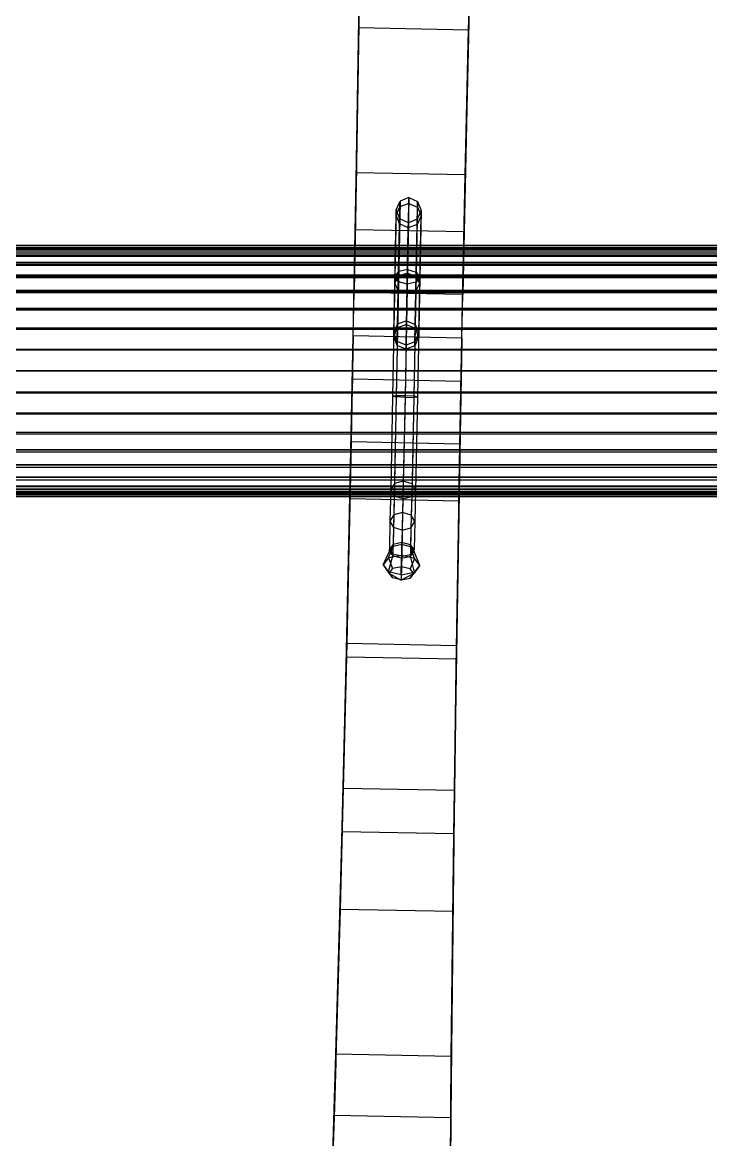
# Model space of a CAD drawing. Extents: x 11992 to 29481, y -6727 to 6811.
# Drawn here: x 14994.6 to 15079.7, y 832 to 970.3 of the extents above; entities that cross this region are included whole.
import ezdxf

# ---------------------------------------------------------------- set-up
doc = ezdxf.new("R2010")
doc.units = 0
doc.header["$MEASUREMENT"] = 0
doc.layers.get('0').update_dxf_attribs({"color": 8, "linetype": 'CONTINUOUS'})

msp = doc.modelspace()

# ---------------------------------------------------------------- linework, layer by layer
for p, q in [((15036.16, 969.61, -197.93), (15036.42, 987.54, -225.29)), ((15049.75, 969.35, -197.93), (15050.19, 987.27, -225.29)), ((15036.14, 968.1, -199.12), (15036.4, 985.9, -226.3)), ((15049.72, 967.83, -199.12), (15050.15, 985.63, -226.3)), ((15036.19, 971.27, -247.15), (15035.74, 944.63, -231.88)), ((15036.2, 972.31, -245.63), (15035.76, 945.68, -230.35)), ((15049.82, 972.05, -245.63), (15049.22, 945.41, -230.35)), ((15049.79, 971.01, -247.15), (15049.2, 944.37, -231.88)), ((15035.87, 951.69, -184.34), (15036.16, 969.61, -197.93)), ((15036.16, 969.61, -197.93), (15036.14, 968.1, -199.12)), ((15049.75, 969.35, -197.93), (15036.16, 969.61, -197.93)), ((15049.35, 951.42, -184.34), (15049.75, 969.35, -197.93)), ((15049.75, 969.35, -197.93), (15049.72, 967.83, -199.12)), ((15035.76, 945.68, -230.35), (15036.14, 968.1, -199.12)), ((15035.85, 950.77, -185.99), (15036.14, 968.1, -199.12)), ((15049.22, 945.41, -230.35), (15049.72, 967.83, -199.12)), ((15049.33, 950.51, -185.99), (15049.72, 967.83, -199.12)), ((15035.49, 931.5, -179.63), (15035.87, 951.69, -184.34)), ((15035.87, 951.69, -184.34), (15035.85, 950.77, -185.99)), ((15049.35, 951.42, -184.34), (15035.87, 951.69, -184.34)), ((15035.49, 931.5, -181.94), (15035.85, 950.77, -185.99)), ((15035.62, 937.92, -225.91), (15035.85, 950.77, -185.99)), ((15048.94, 931.23, -179.63), (15049.35, 951.42, -184.34)), ((15048.94, 931.23, -181.94), (15049.33, 950.51, -185.99)), ((15049.06, 937.66, -225.91), (15049.33, 950.51, -185.99)), ((15049.35, 951.42, -184.34), (15049.33, 950.51, -185.99)), ((15040.81, 947.09, -122.57), (15041.28, 948.18, -122.25)), ((15041.28, 948.18, -122.25), (15040.81, 923.93, -106.77)), ((15041.27, 947.48, -138.21), (15041.28, 948.18, -122.25)), ((15042.36, 947.9, -138.38), (15041.27, 947.48, -138.21)), ((15042.37, 948.62, -122.11), (15041.28, 948.18, -122.25)), ((15042.19, 939.24, -148.42), (15042.36, 947.9, -138.38)), ((15042.37, 948.62, -122.11), (15042.2, 939.69, -109.58)), ((15042.36, 947.9, -138.38), (15042.37, 948.62, -122.11)), ((15042.36, 947.9, -138.38), (15043.44, 947.44, -138.21)), ((15042.37, 948.62, -122.11), (15043.45, 948.14, -122.25)), ((15043.45, 948.14, -122.25), (15042.98, 923.89, -106.77)), ((15043.44, 947.44, -138.21), (15043.45, 948.14, -122.25)), ((15043.45, 948.14, -122.25), (15043.88, 947.03, -122.57)), ((15040.81, 947.09, -122.57), (15040.36, 924.01, -107.89)), ((15040.51, 931.88, -158.06), (15040.8, 946.42, -137.78)), ((15040.8, 946.42, -137.78), (15041.27, 947.48, -138.21)), ((15040.8, 946.42, -137.78), (15040.81, 947.09, -122.57)), ((15041.22, 945.35, -137.36), (15040.8, 946.42, -137.78)), ((15041.24, 945.98, -122.9), (15040.81, 947.09, -122.57)), ((15041.1, 938.9, -148.16), (15041.27, 947.48, -138.21)), ((15043.27, 938.85, -148.16), (15043.44, 947.44, -138.21)), ((15043.87, 946.36, -137.78), (15043.4, 945.3, -137.36)), ((15043.88, 947.03, -122.57), (15043.41, 945.94, -122.9)), ((15043.88, 947.03, -122.57), (15043.43, 923.95, -107.89)), ((15043.44, 947.44, -138.21), (15043.87, 946.36, -137.78)), ((15043.58, 931.82, -158.06), (15043.87, 946.36, -137.78)), ((15043.87, 946.36, -137.78), (15043.88, 947.03, -122.57)), ((15035.76, 945.68, -230.35), (15035.62, 937.92, -225.91)), ((15035.74, 944.63, -231.88), (15035.76, 945.68, -230.35)), ((15041.24, 945.98, -122.9), (15040.81, 924.08, -109.02)), ((15040.94, 930.8, -157.75), (15041.22, 945.35, -137.36)), ((15041.22, 945.35, -137.36), (15041.24, 945.98, -122.9)), ((15042.3, 944.88, -137.18), (15041.22, 945.35, -137.36)), ((15042.31, 945.5, -123.03), (15041.24, 945.98, -122.9)), ((15042.02, 930.34, -157.62), (15042.3, 944.88, -137.18)), ((15042.31, 945.5, -123.03), (15042.17, 937.89, -112.34)), ((15042.3, 944.88, -137.18), (15042.31, 945.5, -123.03)), ((15043.4, 945.3, -137.36), (15042.3, 944.88, -137.18)), ((15043.41, 945.94, -122.9), (15042.31, 945.5, -123.03)), ((15043.41, 945.94, -122.9), (15042.98, 924.03, -109.02)), ((15043.11, 930.76, -157.75), (15043.4, 945.3, -137.36)), ((15043.4, 945.3, -137.36), (15043.41, 945.94, -122.9)), ((15049.22, 945.41, -230.35), (15049.06, 937.66, -225.91)), ((15049.2, 944.37, -231.88), (15049.22, 945.41, -230.35)), ((15035.74, 944.63, -231.88), (15035.6, 936.88, -227.43)), ((15049.2, 944.37, -231.88), (15035.74, 944.63, -231.88)), ((15049.2, 944.37, -231.88), (15049.04, 936.62, -227.43)), ((14427.64, 942.71, -126.75), (15683.43, 942.71, -126.75)), ((14427.64, 942.7, -1463.26), (15683.43, 942.71, -1463.26)), ((14427.64, 942.47, -124.05), (15683.43, 942.47, -124.05)), ((14427.64, 942.47, -1460.56), (15683.43, 942.47, -1460.56)), ((14427.64, 942.47, -129.45), (15683.43, 942.47, -129.45)), ((14427.64, 942.47, -1465.96), (15683.43, 942.47, -1465.96)), ((14427.64, 942.4, -126.75), (15683.43, 942.4, -126.75)), ((14427.64, 942.4, -1463.26), (15683.43, 942.4, -1463.26)), ((15683.43, 942.17, -124.1), (14427.64, 942.17, -124.1)), ((15683.43, 942.17, -1460.61), (14427.64, 942.17, -1460.61)), ((15683.43, 942.17, -129.4), (14427.64, 942.17, -129.4)), ((15683.43, 942.17, -1465.91), (14427.64, 942.17, -1465.91)), ((14427.91, 942.27, -126.75), (15683.71, 942.27, -126.75)), ((14427.91, 942.27, -1463.26), (15683.71, 942.27, -1463.26)), ((14427.91, 942.04, -124.12), (15683.71, 942.04, -124.12)), ((14427.91, 942.04, -1460.64), (15683.71, 942.04, -1460.64)), ((14427.91, 942.04, -129.38), (15683.71, 942.04, -129.38)), ((14427.91, 942.04, -1465.89), (15683.71, 942.04, -1465.89)), ((14427.64, 941.77, -121.43), (15683.43, 941.77, -121.43)), ((14427.64, 941.77, -132.07), (15683.43, 941.77, -132.07)), ((14427.64, 941.77, -1457.94), (15683.43, 941.77, -1457.94)), ((14427.64, 941.77, -1468.58), (15683.43, 941.77, -1468.58)), ((15683.43, 941.49, -121.53), (14427.64, 941.48, -121.53)), ((15683.43, 941.49, -131.97), (14427.64, 941.48, -131.97)), ((15683.43, 941.49, -1458.05), (14427.64, 941.48, -1458.04)), ((15683.43, 941.49, -1468.48), (14427.64, 941.48, -1468.48)), ((14427.64, 940.62, -134.53), (15683.43, 940.62, -134.53)), ((14427.64, 940.62, -1471.04), (15683.43, 940.62, -1471.04)), ((14427.64, 940.62, -118.97), (15683.43, 940.62, -118.97)), ((14427.64, 940.62, -1455.48), (15683.43, 940.62, -1455.48)), ((14427.91, 941.36, -121.58), (15683.71, 941.36, -121.58)), ((14427.91, 941.36, -131.92), (15683.71, 941.36, -131.92)), ((14427.91, 941.35, -1458.09), (15683.71, 941.36, -1458.09)), ((14427.91, 941.35, -1468.43), (15683.71, 941.36, -1468.43)), ((15683.43, 940.36, -134.38), (14427.64, 940.36, -134.38)), ((15683.43, 940.36, -1470.89), (14427.64, 940.36, -1470.89)), ((15683.43, 940.36, -119.12), (14427.64, 940.36, -119.12)), ((15683.43, 940.36, -1455.64), (14427.64, 940.36, -1455.64)), ((14427.91, 940.24, -134.31), (15683.71, 940.24, -134.31)), ((14427.91, 940.24, -1470.82), (15683.71, 940.24, -1470.82)), ((14427.91, 940.24, -119.19), (15683.71, 940.24, -119.19)), ((14427.91, 940.24, -1455.7), (15683.71, 940.24, -1455.7)), ((15040.65, 938.82, -110.96), (15041.11, 939.45, -109.99)), ((15042.19, 939.24, -148.42), (15041.1, 938.9, -148.16)), ((15042.2, 939.69, -109.58), (15041.11, 939.45, -109.99)), ((15042.2, 939.69, -109.58), (15041.89, 923.88, -106.31)), ((15042.07, 932.91, -168.64), (15042.19, 939.24, -148.42)), ((15042.19, 939.24, -148.42), (15043.27, 938.85, -148.16)), ((15042.2, 939.69, -109.58), (15043.28, 939.4, -109.99)), ((15043.28, 939.4, -109.99), (15043.72, 938.76, -110.96)), ((14427.64, 939.07, -116.75), (15683.43, 939.07, -116.75)), ((14427.64, 939.07, -136.75), (15683.43, 939.07, -136.75)), ((14427.64, 939.07, -1453.26), (15683.43, 939.07, -1453.26)), ((14427.64, 939.07, -1473.26), (15683.43, 939.07, -1473.26)), ((15683.43, 938.84, -116.95), (14427.64, 938.84, -116.95)), ((15683.43, 938.84, -136.55), (14427.64, 938.84, -136.55)), ((15683.43, 938.84, -1453.46), (14427.64, 938.83, -1453.46)), ((15683.43, 938.84, -1473.07), (14427.64, 938.83, -1473.07)), ((14427.91, 938.73, -117.03), (15683.71, 938.73, -117.03)), ((14427.91, 938.73, -136.47), (15683.71, 938.73, -136.47)), ((14427.91, 938.73, -1453.54), (15683.71, 938.73, -1453.54)), ((14427.91, 938.73, -1472.98), (15683.71, 938.73, -1472.98)), ((15035.49, 931.5, -222.2), (15035.62, 937.92, -225.91)), ((15035.6, 936.88, -227.43), (15035.62, 937.92, -225.91)), ((15040.63, 938.02, -147.52), (15041.1, 938.9, -148.16)), ((15041.06, 937.12, -146.89), (15040.63, 938.02, -147.52)), ((15041.09, 938.17, -111.94), (15040.65, 938.82, -110.96)), ((15040.98, 932.94, -158.38), (15041.1, 938.9, -148.16)), ((15042.17, 937.89, -112.34), (15041.09, 938.17, -111.94)), ((15042.17, 937.89, -112.34), (15041.9, 924.08, -109.48)), ((15043.26, 938.13, -111.94), (15042.17, 937.89, -112.34)), ((15043.15, 932.9, -158.38), (15043.27, 938.85, -148.16)), ((15043.7, 937.96, -147.52), (15043.24, 937.08, -146.89)), ((15043.72, 938.76, -110.96), (15043.26, 938.13, -111.94)), ((15043.27, 938.85, -148.16), (15043.7, 937.96, -147.52)), ((14427.64, 937.15, -114.83), (15683.43, 937.15, -114.83)), ((14427.64, 937.15, -1451.35), (15683.43, 937.15, -1451.35)), ((14427.64, 937.15, -138.66), (15683.43, 937.15, -138.67)), ((14427.64, 937.15, -1475.18), (15683.43, 937.15, -1475.18)), ((15683.43, 936.96, -115.07), (14427.64, 936.96, -115.07)), ((15683.43, 936.96, -1451.58), (14427.64, 936.95, -1451.58)), ((15683.43, 936.96, -138.43), (14427.64, 936.96, -138.43)), ((15683.43, 936.96, -1474.95), (14427.64, 936.95, -1474.95)), ((14427.91, 936.87, -115.17), (15683.71, 936.87, -115.17)), ((14427.91, 936.87, -1451.68), (15683.71, 936.87, -1451.68)), ((14427.91, 936.87, -138.33), (15683.71, 936.87, -138.33)), ((14427.91, 936.87, -1474.85), (15683.71, 936.87, -1474.85)), ((15035.49, 931.5, -224.35), (15035.6, 936.88, -227.43)), ((15049.04, 936.62, -227.43), (15035.6, 936.88, -227.43)), ((15042.14, 936.73, -146.63), (15041.06, 937.12, -146.89)), ((15043.24, 937.08, -146.89), (15042.14, 936.73, -146.63)), ((15048.94, 931.23, -222.2), (15049.06, 937.66, -225.91)), ((15048.94, 931.23, -224.35), (15049.04, 936.62, -227.43)), ((15049.04, 936.62, -227.43), (15049.06, 937.66, -225.91)), ((14427.64, 934.93, -113.28), (15683.43, 934.93, -113.28)), ((14427.64, 934.93, -140.22), (15683.43, 934.93, -140.22)), ((14427.64, 934.93, -1449.79), (15683.43, 934.93, -1449.79)), ((14427.64, 934.93, -1476.73), (15683.43, 934.93, -1476.73)), ((15683.43, 934.78, -113.54), (14427.64, 934.78, -113.54)), ((15683.43, 934.78, -139.96), (14427.64, 934.78, -139.96)), ((15683.43, 934.78, -1450.05), (14427.64, 934.78, -1450.05)), ((15683.43, 934.78, -1476.47), (14427.64, 934.78, -1476.47)), ((14427.91, 934.71, -113.65), (15683.71, 934.71, -113.65)), ((14427.91, 934.71, -139.85), (15683.71, 934.71, -139.85)), ((14427.91, 934.71, -1450.17), (15683.71, 934.71, -1450.17)), ((14427.91, 934.71, -1476.36), (15683.71, 934.71, -1476.36)), ((14427.64, 932.47, -141.37), (15683.43, 932.47, -141.37)), ((14427.64, 932.47, -1477.88), (15683.43, 932.47, -1477.88)), ((14427.64, 932.47, -112.13), (15683.43, 932.47, -112.13)), ((14427.64, 932.47, -1448.65), (15683.43, 932.47, -1448.65)), ((15683.43, 932.37, -141.08), (14427.64, 932.37, -141.08)), ((15683.43, 932.37, -1477.59), (14427.64, 932.37, -1477.59)), ((15683.43, 932.37, -112.42), (14427.64, 932.37, -112.42)), ((15683.43, 932.37, -1448.93), (14427.64, 932.37, -1448.93)), ((14427.91, 932.32, -140.96), (15683.71, 932.32, -140.96)), ((14427.91, 932.32, -1477.47), (15683.71, 932.32, -1477.47)), ((14427.91, 932.32, -112.54), (15683.71, 932.32, -112.54)), ((14427.91, 932.32, -1449.05), (15683.71, 932.32, -1449.05)), ((15040.5, 931.41, -182.2), (15040.97, 932.49, -182.2)), ((15040.5, 931.41, -168.6), (15040.97, 932.49, -168.63)), ((15040.51, 931.88, -158.06), (15040.98, 932.94, -158.38)), ((15040.97, 932.49, -168.63), (15040.98, 932.94, -158.38)), ((15042.07, 932.91, -182.2), (15040.97, 932.49, -182.2)), ((15042.07, 932.91, -168.64), (15040.97, 932.49, -168.63)), ((15040.97, 932.49, -182.2), (15040.97, 932.49, -168.63)), ((15042.08, 933.37, -158.51), (15040.98, 932.94, -158.38)), ((15042.07, 932.91, -182.2), (15043.14, 932.44, -182.2)), ((15042.07, 932.91, -182.2), (15042.07, 932.91, -168.64)), ((15042.07, 932.91, -168.64), (15043.14, 932.44, -168.63)), ((15042.08, 933.37, -158.51), (15043.15, 932.9, -158.38)), ((15043.14, 932.44, -168.63), (15043.15, 932.9, -158.38)), ((15043.14, 932.44, -182.2), (15043.14, 932.44, -168.63)), ((15043.14, 932.44, -182.2), (15043.57, 931.35, -182.2)), ((15043.14, 932.44, -168.63), (15043.57, 931.35, -168.6)), ((15043.15, 932.9, -158.38), (15043.58, 931.82, -158.06)), ((15035.08, 911.31, -184.34), (15035.49, 931.5, -179.63)), ((15035.49, 931.5, -181.94), (15035.1, 912.22, -185.99)), ((15035.37, 925.07, -225.91), (15035.49, 931.5, -222.2)), ((15035.39, 926.12, -227.43), (15035.49, 931.5, -224.35)), ((15035.49, 931.5, -224.35), (15035.49, 931.5, -222.2)), ((15035.49, 931.5, -181.94), (15035.49, 931.5, -179.63)), ((15035.49, 931.5, -222.2), (15035.49, 931.5, -181.94)), ((15048.94, 931.23, -224.35), (15035.49, 931.5, -224.35)), ((15048.94, 931.23, -179.63), (15035.49, 931.5, -179.63)), ((15040.5, 931.41, -168.6), (15040.51, 931.88, -158.06)), ((15040.93, 930.32, -182.2), (15040.5, 931.41, -182.2)), ((15040.93, 930.32, -168.58), (15040.5, 931.41, -168.6)), ((15040.5, 931.41, -182.2), (15040.5, 931.41, -168.6)), ((15040.94, 930.8, -157.75), (15040.51, 931.88, -158.06)), ((15043.57, 931.35, -182.2), (15043.1, 930.27, -182.2)), ((15043.57, 931.35, -168.6), (15043.1, 930.27, -168.58)), ((15043.58, 931.82, -158.06), (15043.11, 930.76, -157.75)), ((15043.57, 931.35, -168.6), (15043.58, 931.82, -158.06)), ((15043.57, 931.35, -182.2), (15043.57, 931.35, -168.6)), ((15048.56, 911.04, -184.34), (15048.94, 931.23, -179.63)), ((15048.94, 931.23, -181.94), (15048.58, 911.96, -185.99)), ((15048.81, 924.81, -225.91), (15048.94, 931.23, -222.2)), ((15048.83, 925.85, -227.43), (15048.94, 931.23, -224.35)), ((15048.94, 931.23, -224.35), (15048.94, 931.23, -222.2)), ((15048.94, 931.23, -181.94), (15048.94, 931.23, -179.63)), ((15048.94, 931.23, -222.2), (15048.94, 931.23, -181.94)), ((14427.64, 929.85, -111.43), (15683.43, 929.85, -111.43)), ((14427.64, 929.85, -142.07), (15683.43, 929.85, -142.07)), ((14427.64, 929.85, -1447.94), (15683.43, 929.85, -1447.94)), ((14427.64, 929.85, -1478.58), (15683.43, 929.85, -1478.58)), ((15683.43, 929.8, -111.73), (14427.64, 929.8, -111.73)), ((15683.43, 929.8, -141.77), (14427.64, 929.8, -141.77)), ((15683.43, 929.8, -1448.24), (14427.64, 929.8, -1448.24)), ((15683.43, 929.8, -1478.28), (14427.64, 929.8, -1478.28)), ((14427.91, 929.77, -111.86), (15683.71, 929.77, -111.86)), ((14427.91, 929.77, -141.64), (15683.71, 929.77, -141.64)), ((14427.91, 929.77, -1448.37), (15683.71, 929.77, -1448.37)), ((14427.91, 929.77, -1478.15), (15683.71, 929.77, -1478.15)), ((15040.93, 930.32, -168.58), (15040.94, 930.8, -157.75)), ((15042.01, 929.84, -182.2), (15040.93, 930.32, -182.2)), ((15042.01, 929.84, -168.57), (15040.93, 930.32, -168.58)), ((15040.93, 930.32, -182.2), (15040.93, 930.32, -168.58)), ((15042.02, 930.34, -157.62), (15040.94, 930.8, -157.75)), ((15042.01, 929.84, -168.57), (15042.02, 930.34, -157.62)), ((15043.1, 930.27, -182.2), (15042.01, 929.84, -182.2)), ((15043.1, 930.27, -168.58), (15042.01, 929.84, -168.57)), ((15042.01, 929.84, -182.2), (15042.01, 929.84, -168.57)), ((15043.11, 930.76, -157.75), (15042.02, 930.34, -157.62)), ((15043.1, 930.27, -168.58), (15043.11, 930.76, -157.75)), ((15043.1, 930.27, -182.2), (15043.1, 930.27, -168.58)), ((14427.64, 927.15, -111.2), (15683.43, 927.15, -111.2)), ((15683.43, 927.15, -111.5), (14427.64, 927.15, -111.5)), ((14427.64, 927.15, -1447.71), (15683.43, 927.15, -1447.71)), ((15683.43, 927.15, -1448.01), (14427.64, 927.15, -1448.01)), ((14427.64, 927.15, -142.3), (15683.43, 927.15, -142.3)), ((15683.43, 927.15, -142), (14427.64, 927.15, -142)), ((14427.64, 927.15, -1478.82), (15683.43, 927.15, -1478.82)), ((15683.43, 927.15, -1478.51), (14427.64, 927.15, -1478.51)), ((14427.91, 927.15, -111.63), (15683.71, 927.15, -111.63)), ((14427.91, 927.15, -1448.14), (15683.71, 927.15, -1448.14)), ((14427.91, 927.15, -141.87), (15683.71, 927.15, -141.87)), ((14427.91, 927.15, -1478.38), (15683.71, 927.15, -1478.38)), ((15035.23, 918.36, -231.88), (15035.39, 926.12, -227.43)), ((15035.39, 926.12, -227.43), (15035.37, 925.07, -225.91)), ((15048.83, 925.85, -227.43), (15035.39, 926.12, -227.43)), ((15048.69, 918.1, -231.88), (15048.83, 925.85, -227.43)), ((15048.83, 925.85, -227.43), (15048.81, 924.81, -225.91)), ((15683.43, 924.51, -111.73), (14427.64, 924.5, -111.73)), ((15683.43, 924.51, -141.77), (14427.64, 924.5, -141.77)), ((15683.43, 924.51, -1448.24), (14427.64, 924.5, -1448.24)), ((15683.43, 924.51, -1478.28), (14427.64, 924.5, -1478.28)), ((14427.64, 924.45, -111.43), (15683.43, 924.45, -111.43)), ((14427.64, 924.45, -142.07), (15683.43, 924.45, -142.07)), ((14427.64, 924.45, -1447.94), (15683.43, 924.45, -1447.94)), ((14427.64, 924.45, -1478.58), (15683.43, 924.45, -1478.58)), ((14427.91, 924.52, -111.86), (15683.71, 924.52, -111.86)), ((14427.91, 924.52, -141.64), (15683.71, 924.52, -141.64)), ((14427.91, 924.52, -1448.37), (15683.71, 924.52, -1448.37)), ((14427.91, 924.52, -1478.15), (15683.71, 924.52, -1478.15)), ((15035.37, 925.07, -225.91), (15035.1, 912.22, -185.99)), ((15035.21, 917.32, -230.35), (15035.37, 925.07, -225.91)), ((15040.36, 924.01, -107.89), (15040.13, 912.43, -113.4)), ((15040.81, 924.08, -109.02), (15040.36, 924.01, -107.89)), ((15040.36, 924.01, -107.89), (15040.81, 923.93, -106.77)), ((15040.81, 924.08, -109.02), (15040.59, 913.21, -114.24)), ((15041.9, 924.08, -109.48), (15040.81, 924.08, -109.02)), ((15041.9, 924.08, -109.48), (15041.68, 913.51, -114.59)), ((15042.98, 924.03, -109.02), (15041.9, 924.08, -109.48)), ((15042.98, 924.03, -109.02), (15042.76, 913.17, -114.24)), ((15043.43, 923.95, -107.89), (15042.98, 924.03, -109.02)), ((15048.81, 924.81, -225.91), (15048.58, 911.96, -185.99)), ((15048.67, 917.06, -230.35), (15048.81, 924.81, -225.91)), ((15040.81, 923.93, -106.77), (15040.56, 911.64, -112.56)), ((15041.89, 923.88, -106.31), (15040.81, 923.93, -106.77)), ((15041.89, 923.88, -106.31), (15041.64, 911.3, -112.22)), ((15041.89, 923.88, -106.31), (15042.98, 923.89, -106.77)), ((15042.98, 923.89, -106.77), (15042.74, 911.6, -112.57)), ((15042.98, 923.89, -106.77), (15043.43, 923.95, -107.89)), ((15043.43, 923.95, -107.89), (15043.2, 912.37, -113.41)), ((15683.43, 921.94, -141.08), (14427.64, 921.94, -141.08)), ((15683.43, 921.94, -1477.59), (14427.64, 921.93, -1477.59)), ((15683.43, 921.94, -112.42), (14427.64, 921.94, -112.42)), ((15683.43, 921.94, -1448.93), (14427.64, 921.93, -1448.93)), ((14427.64, 921.83, -141.37), (15683.43, 921.83, -141.37)), ((14427.64, 921.83, -1477.88), (15683.43, 921.83, -1477.88)), ((14427.64, 921.83, -112.13), (15683.43, 921.83, -112.13)), ((14427.64, 921.83, -1448.65), (15683.43, 921.83, -1448.65)), ((14427.91, 921.98, -140.96), (15683.71, 921.98, -140.96)), ((14427.91, 921.97, -1477.47), (15683.71, 921.98, -1477.47)), ((14427.91, 921.98, -112.54), (15683.71, 921.98, -112.54)), ((14427.91, 921.97, -1449.05), (15683.71, 921.98, -1449.05)), ((15683.43, 919.53, -113.54), (14427.64, 919.53, -113.54)), ((15683.43, 919.53, -139.96), (14427.64, 919.53, -139.96)), ((15683.43, 919.53, -1450.05), (14427.64, 919.52, -1450.05)), ((15683.43, 919.53, -1476.47), (14427.64, 919.52, -1476.47)), ((14427.64, 919.37, -113.28), (15683.43, 919.38, -113.28)), ((14427.64, 919.37, -140.22), (15683.43, 919.38, -140.22)), ((14427.64, 919.37, -1449.79), (15683.43, 919.38, -1449.79)), ((14427.64, 919.37, -1476.73), (15683.43, 919.38, -1476.73)), ((14427.91, 919.59, -113.65), (15683.71, 919.59, -113.65)), ((14427.91, 919.59, -139.85), (15683.71, 919.59, -139.85)), ((14427.91, 919.59, -1450.17), (15683.71, 919.59, -1450.17)), ((14427.91, 919.59, -1476.36), (15683.71, 919.59, -1476.36)), ((15683.43, 917.35, -115.07), (14427.64, 917.35, -115.07)), ((15683.43, 917.35, -1451.58), (14427.64, 917.35, -1451.58)), ((15683.43, 917.35, -138.43), (14427.64, 917.35, -138.43)), ((15683.43, 917.35, -1474.95), (14427.64, 917.35, -1474.94)), ((14427.64, 917.15, -114.83), (15683.43, 917.16, -114.83)), ((14427.64, 917.15, -1451.35), (15683.43, 917.16, -1451.35)), ((14427.64, 917.15, -138.66), (15683.43, 917.16, -138.67)), ((14427.64, 917.15, -1475.18), (15683.43, 917.16, -1475.18)), ((14427.91, 917.43, -115.17), (15683.71, 917.43, -115.17)), ((14427.91, 917.43, -1451.68), (15683.71, 917.43, -1451.68)), ((14427.91, 917.43, -138.33), (15683.71, 917.43, -138.33)), ((14427.91, 917.43, -1474.85), (15683.71, 917.43, -1474.85)), ((15034.61, 890.68, -245.63), (15035.21, 917.32, -230.35)), ((15034.64, 891.73, -247.15), (15035.23, 918.36, -231.88)), ((15035.21, 917.32, -230.35), (15034.71, 894.9, -199.12)), ((15035.23, 918.36, -231.88), (15035.21, 917.32, -230.35)), ((15048.69, 918.1, -231.88), (15035.23, 918.36, -231.88)), ((15048.24, 891.46, -247.15), (15048.69, 918.1, -231.88)), ((15048.69, 918.1, -231.88), (15048.67, 917.06, -230.35)), ((15048.23, 890.42, -245.63), (15048.67, 917.06, -230.35)), ((15048.67, 917.06, -230.35), (15048.29, 894.63, -199.12)), ((15683.43, 915.47, -116.95), (14427.64, 915.47, -116.95)), ((15683.43, 915.47, -136.55), (14427.64, 915.47, -136.55)), ((15683.43, 915.47, -1453.46), (14427.64, 915.47, -1453.46)), ((15683.43, 915.47, -1473.07), (14427.64, 915.47, -1473.07)), ((14427.64, 915.24, -116.75), (15683.43, 915.24, -116.75)), ((14427.64, 915.24, -136.75), (15683.43, 915.24, -136.75)), ((14427.64, 915.24, -1453.26), (15683.43, 915.24, -1453.26)), ((14427.64, 915.24, -1473.26), (15683.43, 915.24, -1473.26)), ((14427.91, 915.56, -117.03), (15683.71, 915.57, -117.03)), ((14427.91, 915.56, -136.47), (15683.71, 915.57, -136.47)), ((14427.91, 915.56, -1453.54), (15683.71, 915.57, -1453.54)), ((14427.91, 915.56, -1472.98), (15683.71, 915.57, -1472.98)), ((15683.43, 913.94, -134.38), (14427.64, 913.94, -134.38)), ((15683.43, 913.94, -1470.89), (14427.64, 913.94, -1470.89)), ((15683.43, 913.94, -119.12), (14427.64, 913.94, -119.12)), ((15683.43, 913.94, -1455.64), (14427.64, 913.94, -1455.64)), ((14427.64, 913.68, -134.53), (15683.43, 913.68, -134.53)), ((14427.64, 913.68, -1471.04), (15683.43, 913.68, -1471.04)), ((14427.64, 913.68, -118.97), (15683.43, 913.68, -118.97)), ((14427.64, 913.68, -1455.48), (15683.43, 913.68, -1455.48)), ((14427.91, 914.05, -134.31), (15683.71, 914.05, -134.31)), ((14427.91, 914.05, -1470.82), (15683.71, 914.05, -1470.82)), ((14427.91, 914.05, -119.19), (15683.71, 914.05, -119.19)), ((14427.91, 914.05, -1455.7), (15683.71, 914.05, -1455.7)), ((14427.91, 912.94, -121.58), (15683.71, 912.94, -121.58)), ((14427.91, 912.94, -131.92), (15683.71, 912.94, -131.92)), ((14427.91, 912.94, -1458.09), (15683.71, 912.94, -1458.09)), ((14427.91, 912.94, -1468.43), (15683.71, 912.94, -1468.43)), ((15040.59, 913.21, -114.24), (15040.13, 912.43, -113.4)), ((15040.59, 913.21, -114.24), (15040.49, 909.34, -125.66)), ((15041.68, 913.51, -114.59), (15040.59, 913.21, -114.24)), ((15041.68, 913.51, -114.59), (15041.58, 909.64, -125.98)), ((15042.76, 913.17, -114.24), (15041.68, 913.51, -114.59)), ((15042.76, 913.17, -114.24), (15042.66, 909.3, -125.66)), ((15043.2, 912.37, -113.41), (15042.76, 913.17, -114.24)), ((15683.43, 912.82, -121.53), (14427.64, 912.82, -121.53)), ((15683.43, 912.82, -131.97), (14427.64, 912.82, -131.97)), ((15683.43, 912.82, -1458.04), (14427.64, 912.82, -1458.04)), ((15683.43, 912.82, -1468.48), (14427.64, 912.82, -1468.48)), ((14427.64, 912.54, -121.43), (15683.43, 912.54, -121.43)), ((14427.64, 912.54, -132.07), (15683.43, 912.54, -132.07)), ((14427.64, 912.53, -1457.94), (15683.43, 912.54, -1457.94)), ((14427.64, 912.53, -1468.58), (15683.43, 912.54, -1468.58)), ((15683.43, 912.13, -124.1), (14427.64, 912.13, -124.1)), ((15683.43, 912.13, -1460.61), (14427.64, 912.13, -1460.61)), ((15683.43, 912.13, -129.4), (14427.64, 912.13, -129.4)), ((15683.43, 912.13, -1465.91), (14427.64, 912.13, -1465.91)), ((15683.43, 911.9, -126.75), (14427.64, 911.9, -126.75)), ((15683.43, 911.9, -1463.26), (14427.64, 911.9, -1463.26)), ((14427.64, 911.83, -124.05), (15683.43, 911.84, -124.05)), ((14427.64, 911.83, -1460.56), (15683.43, 911.84, -1460.56)), ((14427.64, 911.83, -129.45), (15683.43, 911.84, -129.45)), ((14427.64, 911.83, -1465.96), (15683.43, 911.84, -1465.96)), ((14427.64, 911.6, -126.75), (15683.43, 911.6, -126.75)), ((14427.64, 911.6, -1463.26), (15683.43, 911.6, -1463.26)), ((14427.91, 912.26, -124.12), (15683.71, 912.26, -124.12)), ((14427.91, 912.25, -1460.64), (15683.71, 912.26, -1460.64)), ((14427.91, 912.26, -129.38), (15683.71, 912.26, -129.38)), ((14427.91, 912.25, -1465.89), (15683.71, 912.26, -1465.89)), ((14427.91, 912.03, -126.75), (15683.71, 912.03, -126.75)), ((14427.91, 912.02, -1463.26), (15683.71, 912.03, -1463.26)), ((15035.1, 912.22, -185.99), (15034.71, 894.9, -199.12)), ((15035.08, 911.31, -184.34), (15035.1, 912.22, -185.99)), ((15040.13, 912.43, -113.4), (15040.03, 908.57, -124.86)), ((15040.13, 912.43, -113.4), (15040.56, 911.64, -112.56)), ((15040.56, 911.64, -112.56), (15040.46, 907.78, -124.07)), ((15041.64, 911.3, -112.22), (15040.56, 911.64, -112.56)), ((15041.64, 911.3, -112.22), (15042.74, 911.6, -112.57)), ((15042.74, 911.6, -112.57), (15042.63, 907.74, -124.07)), ((15042.74, 911.6, -112.57), (15043.2, 912.37, -113.41)), ((15043.2, 912.37, -113.41), (15043.1, 908.51, -124.86)), ((15048.58, 911.96, -185.99), (15048.29, 894.63, -199.12)), ((15048.56, 911.04, -184.34), (15048.58, 911.96, -185.99)), ((15035.08, 911.31, -184.34), (15034.68, 893.39, -197.93)), ((15048.56, 911.04, -184.34), (15035.08, 911.31, -184.34)), ((15041.64, 911.3, -112.22), (15041.54, 907.44, -123.74)), ((15048.56, 911.04, -184.34), (15048.27, 893.12, -197.93)), ((15040.49, 909.34, -125.66), (15040.03, 908.57, -124.86)), ((15040.49, 909.34, -125.66), (15040.42, 905.68, -128.02)), ((15041.58, 909.64, -125.98), (15040.49, 909.34, -125.66)), ((15041.58, 909.64, -125.98), (15041.51, 905.91, -128.39)), ((15042.66, 909.3, -125.66), (15041.58, 909.64, -125.98)), ((15042.66, 909.3, -125.66), (15042.59, 905.64, -128.02)), ((15043.1, 908.51, -124.86), (15042.66, 909.3, -125.66)), ((15040.03, 908.57, -124.86), (15039.96, 905.09, -127.12)), ((15040.03, 908.57, -124.86), (15040.46, 907.78, -124.07)), ((15040.46, 907.78, -124.07), (15040.4, 904.48, -126.21)), ((15041.54, 907.44, -123.74), (15040.46, 907.78, -124.07)), ((15041.54, 907.44, -123.74), (15041.48, 904.21, -125.84)), ((15041.54, 907.44, -123.74), (15042.63, 907.74, -124.07)), ((15042.63, 907.74, -124.07), (15042.57, 904.43, -126.21)), ((15042.63, 907.74, -124.07), (15043.1, 908.51, -124.86)), ((15043.1, 908.51, -124.86), (15043.03, 905.03, -127.12)), ((15039.18, 903.16, -128.26), (15039.96, 904.84, -127.27)), ((15039.86, 904, -129.63), (15040.42, 905.42, -128.18)), ((15040.42, 905.68, -128.02), (15039.96, 905.09, -127.12)), ((15040.42, 905.42, -128.18), (15039.96, 904.84, -127.27)), ((15039.96, 905.09, -127.12), (15040.4, 904.48, -126.21)), ((15039.96, 904.84, -127.27), (15039.96, 905.09, -127.12)), ((15039.96, 904.84, -127.27), (15040.39, 904.25, -126.36)), ((15041.51, 905.91, -128.39), (15040.42, 905.68, -128.02)), ((15040.42, 905.42, -128.18), (15040.42, 905.68, -128.02)), ((15041.51, 905.65, -128.56), (15040.42, 905.42, -128.18)), ((15041.48, 904.32, -130.19), (15041.51, 905.65, -128.56)), ((15042.59, 905.64, -128.02), (15041.51, 905.91, -128.39)), ((15041.51, 905.65, -128.56), (15041.51, 905.91, -128.39)), ((15042.59, 905.38, -128.18), (15041.51, 905.65, -128.56)), ((15042.56, 904.21, -126.36), (15043.02, 904.78, -127.27)), ((15042.57, 904.43, -126.21), (15043.03, 905.03, -127.12)), ((15043.03, 905.03, -127.12), (15042.59, 905.64, -128.02)), ((15042.59, 905.38, -128.18), (15042.59, 905.64, -128.02)), ((15043.02, 904.78, -127.27), (15042.59, 905.38, -128.18)), ((15043.08, 903.93, -129.63), (15042.59, 905.38, -128.18)), ((15043.02, 904.78, -127.27), (15043.03, 905.03, -127.12)), ((15043.73, 903.07, -128.26), (15043.02, 904.78, -127.27)), ((15039.86, 904, -129.63), (15039.18, 903.16, -128.26)), ((15039.83, 902.29, -126.9), (15040.39, 904.25, -126.36)), ((15041.48, 904.32, -130.19), (15039.86, 904, -129.63)), ((15039.86, 904, -129.63), (15040.36, 902.7, -129.81)), ((15040.39, 904.25, -126.36), (15040.4, 904.48, -126.21)), ((15041.47, 903.98, -125.98), (15040.39, 904.25, -126.36)), ((15041.48, 904.21, -125.84), (15040.4, 904.48, -126.21)), ((15041.43, 901.9, -126.33), (15041.47, 903.98, -125.98)), ((15041.48, 904.32, -130.19), (15041.45, 902.91, -130.19)), ((15041.47, 903.98, -125.98), (15042.56, 904.21, -126.36)), ((15041.47, 903.98, -125.98), (15041.48, 904.21, -125.84)), ((15041.48, 904.21, -125.84), (15042.57, 904.43, -126.21)), ((15043.08, 903.93, -129.63), (15041.48, 904.32, -130.19)), ((15043.08, 903.93, -129.63), (15042.53, 902.65, -129.81)), ((15042.56, 904.21, -126.36), (15042.57, 904.43, -126.21)), ((15043.05, 902.23, -126.9), (15042.56, 904.21, -126.36)), ((15043.73, 903.07, -128.26), (15043.08, 903.93, -129.63)), ((15039.18, 903.16, -128.26), (15039.9, 902.13, -128.89)), ((15039.18, 903.16, -128.26), (15039.83, 902.29, -126.9)), ((15039.83, 902.29, -126.9), (15040.34, 901.55, -127.97)), ((15041.43, 901.9, -126.33), (15039.83, 902.29, -126.9)), ((15040.36, 902.7, -129.81), (15039.9, 902.13, -128.89)), ((15039.9, 902.13, -128.89), (15040.34, 901.55, -127.97)), ((15039.9, 902.13, -128.89), (15041.42, 901.23, -129.43)), ((15041.45, 902.91, -130.19), (15040.36, 902.7, -129.81)), ((15041.45, 902.91, -130.19), (15041.42, 901.23, -129.43)), ((15042.97, 902.07, -128.89), (15041.42, 901.23, -129.43)), ((15041.43, 901.9, -126.33), (15041.42, 901.29, -127.59)), ((15041.43, 901.9, -126.33), (15043.05, 902.23, -126.9)), ((15042.53, 902.65, -129.81), (15041.45, 902.91, -130.19)), ((15043.05, 902.23, -126.9), (15042.51, 901.5, -127.97)), ((15042.51, 901.5, -127.97), (15042.97, 902.07, -128.89)), ((15042.97, 902.07, -128.89), (15042.53, 902.65, -129.81)), ((15043.73, 903.07, -128.26), (15042.97, 902.07, -128.89)), ((15043.05, 902.23, -126.9), (15043.73, 903.07, -128.26)), ((15041.42, 901.29, -127.59), (15040.34, 901.55, -127.97)), ((15041.42, 901.29, -127.59), (15042.51, 901.5, -127.97)), ((15041.42, 901.29, -127.59), (15041.42, 901.23, -129.43)), ((15034.71, 894.9, -199.12), (15034.28, 877.1, -226.3)), ((15034.68, 893.39, -197.93), (15034.71, 894.9, -199.12)), ((15048.29, 894.63, -199.12), (15048.03, 876.83, -226.3)), ((15048.27, 893.12, -197.93), (15048.29, 894.63, -199.12)), ((15034.68, 893.39, -197.93), (15034.24, 875.46, -225.29)), ((15048.27, 893.12, -197.93), (15034.68, 893.39, -197.93)), ((15048.27, 893.12, -197.93), (15048.01, 875.2, -225.29)), ((15034.1, 870.11, -259.55), (15034.64, 891.73, -247.15)), ((15034.64, 891.73, -247.15), (15034.61, 890.68, -245.63)), ((15048.24, 891.46, -247.15), (15034.64, 891.73, -247.15)), ((15047.94, 869.84, -259.55), (15048.24, 891.46, -247.15)), ((15048.24, 891.46, -247.15), (15048.23, 890.42, -245.63)), ((15034.07, 869.07, -258.02), (15034.61, 890.68, -245.63)), ((15034.61, 890.68, -245.63), (15034.28, 877.1, -226.3)), ((15047.93, 868.8, -258.02), (15048.23, 890.42, -245.63)), ((15048.23, 890.42, -245.63), (15048.03, 876.83, -226.3)), ((15034.28, 877.1, -226.3), (15033.89, 861.91, -244.82)), ((15034.24, 875.46, -225.29), (15034.28, 877.1, -226.3)), ((15048.03, 876.83, -226.3), (15047.84, 861.64, -244.82)), ((15048.01, 875.2, -225.29), (15048.03, 876.83, -226.3)), ((15034.24, 875.46, -225.29), (15033.85, 860.5, -243.54)), ((15048.01, 875.2, -225.29), (15034.24, 875.46, -225.29)), ((15048.01, 875.2, -225.29), (15047.82, 860.23, -243.54)), ((15033.35, 842.57, -275.34), (15034.1, 870.11, -259.55)), ((15034.1, 870.11, -259.55), (15034.07, 869.07, -258.02)), ((15047.94, 869.84, -259.55), (15034.1, 870.11, -259.55)), ((15033.32, 841.53, -273.81), (15034.07, 869.07, -258.02)), ((15034.07, 869.07, -258.02), (15033.89, 861.91, -244.82)), ((15047.61, 841.25, -273.81), (15047.93, 868.8, -258.02)), ((15047.62, 842.29, -275.34), (15047.94, 869.84, -259.55)), ((15047.93, 868.8, -258.02), (15047.84, 861.64, -244.82)), ((15047.94, 869.84, -259.55), (15047.93, 868.8, -258.02)), ((15033.89, 861.91, -244.82), (15033.16, 836.07, -263.15)), ((15033.85, 860.5, -243.54), (15033.89, 861.91, -244.82)), ((15033.85, 860.5, -243.54), (15033.13, 834.96, -261.66)), ((15047.82, 860.23, -243.54), (15033.85, 860.5, -243.54)), ((15047.84, 861.64, -244.82), (15047.56, 835.79, -263.15)), ((15047.82, 860.23, -243.54), (15047.84, 861.64, -244.82)), ((15047.82, 860.23, -243.54), (15047.55, 834.68, -261.66)), ((15032.12, 802.81, -298.14), (15033.35, 842.57, -275.34)), ((15033.35, 842.57, -275.34), (15033.32, 841.53, -273.81)), ((15047.62, 842.29, -275.34), (15033.35, 842.57, -275.34)), ((15032.09, 801.77, -296.61), (15033.32, 841.53, -273.81)), ((15033.32, 841.53, -273.81), (15033.16, 836.07, -263.15)), ((15047.3, 802.52, -298.14), (15047.62, 842.29, -275.34)), ((15047.3, 801.47, -296.61), (15047.61, 841.25, -273.81)), ((15047.61, 841.25, -273.81), (15047.56, 835.79, -263.15)), ((15047.62, 842.29, -275.34), (15047.61, 841.25, -273.81)), ((15033.16, 836.07, -263.15), (15031.91, 796.39, -284.73)), ((15033.13, 834.96, -261.66), (15033.16, 836.07, -263.15)), ((15047.56, 835.79, -263.15), (15047.27, 796.09, -284.73)), ((15047.55, 834.68, -261.66), (15047.56, 835.79, -263.15)), ((15033.13, 834.96, -261.66), (15031.87, 795.41, -283.17)), ((15047.55, 834.68, -261.66), (15033.13, 834.96, -261.66)), ((15047.55, 834.68, -261.66), (15047.26, 795.11, -283.17))]:
    msp.add_line(p, q)

doc.saveas('drawing.dxf')
